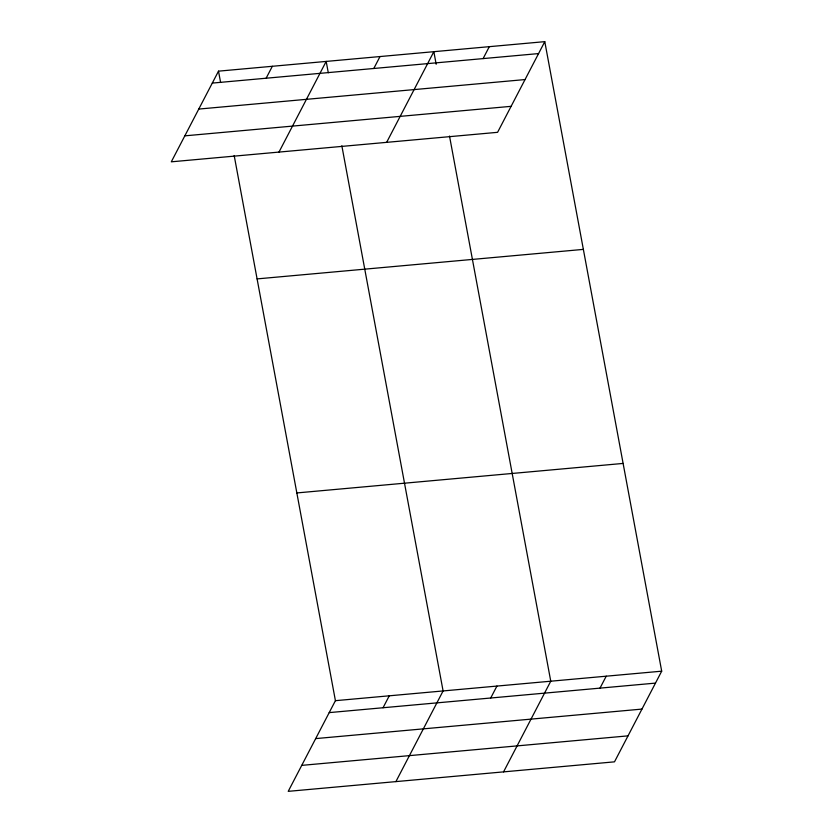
<?xml version="1.0" encoding="UTF-8"?>
<svg xmlns="http://www.w3.org/2000/svg" width="833" height="833" viewBox="0 0 833 833"><rect width="100%" height="100%" fill="white"/><g stroke="black" fill="none" stroke-linecap="round" stroke-linejoin="round"><path stroke-width="1.25" d="M218.506 71.159L171.306 161.821L497.582 132.322L544.782 41.65L218.506 71.159L220.61 82.488M266.133 78.219L272.339 66.286M278.982 152.085L326.182 61.413L328.285 72.752M373.798 68.483L380.015 56.55M386.647 142.349L433.847 51.677L436.18 64.276M483.098 58.602L489.315 46.669M234.177 155.511L335.418 700.678L288.218 791.35L614.494 761.841L661.694 671.179L544.782 41.65M383.045 707.748L389.261 695.815M395.894 781.614L443.094 690.942L341.842 145.775M490.71 698.012L496.926 686.08M503.559 771.879L550.759 681.207L449.508 136.039M600.01 688.131L606.226 676.188M212.3 83.092L538.566 53.583M198.775 109.071L525.04 79.562M184.832 135.841L511.108 106.332M257.095 278.899L583.36 249.39M296.84 492.938L623.105 463.429M335.418 700.678L661.694 671.179M329.212 712.611L655.477 683.112M315.686 738.6L641.951 709.091M301.744 765.371L628.02 735.862"/></g></svg>
